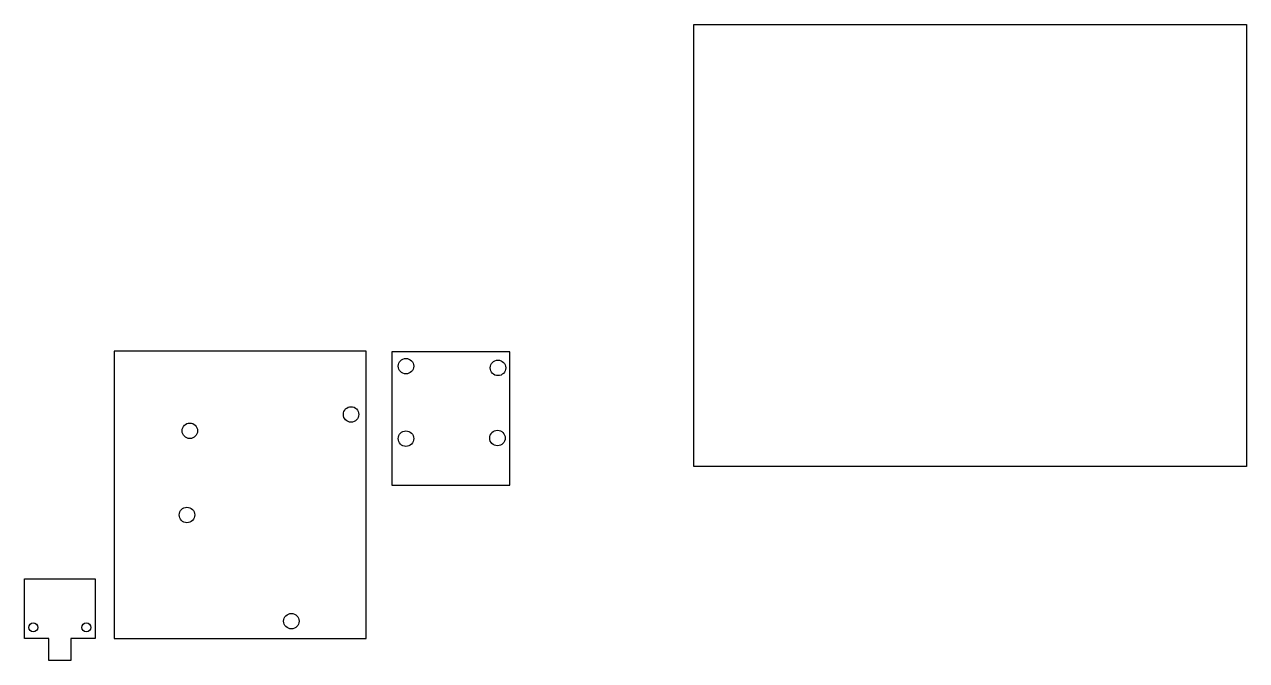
# Model space of a CAD drawing. Header units: millimetres. Extents: x 810 to 28455, y 150 to 14541.
import ezdxf

# ---------------------------------------------------------------- set-up
doc = ezdxf.new("R2010")
doc.units = ezdxf.units.MM

msp = doc.modelspace()

# ---------------------------------------------------------------- linework, layer by layer
for points in [[(15955, 14541), (28455, 14541), (28455, 4541), (15955, 4541)], [(8538, 649), (8538, 7149), (2838, 7149), (2838, 649)], [(11789, 7134), (9119, 7134), (9119, 4117), (11789, 4117)], [(810, 650), (810, 2000), (2410, 2000), (2410, 650), (1860, 650), (1860, 150), (1360, 150), (1360, 650)]]:
    msp.add_lwpolyline(points, close=True)
for centre, radius in [((9440, 6810), 175), ((11522, 6771), 175), ((8199, 5718), 175), ((4552, 5348), 175), ((9440, 5171), 175), ((11510, 5184), 175), ((4486, 3443), 175), ((6848, 1041), 175), ((1010, 900), 100), ((2210, 900), 100)]:
    msp.add_circle(centre, radius)

doc.saveas('drawing.dxf')
